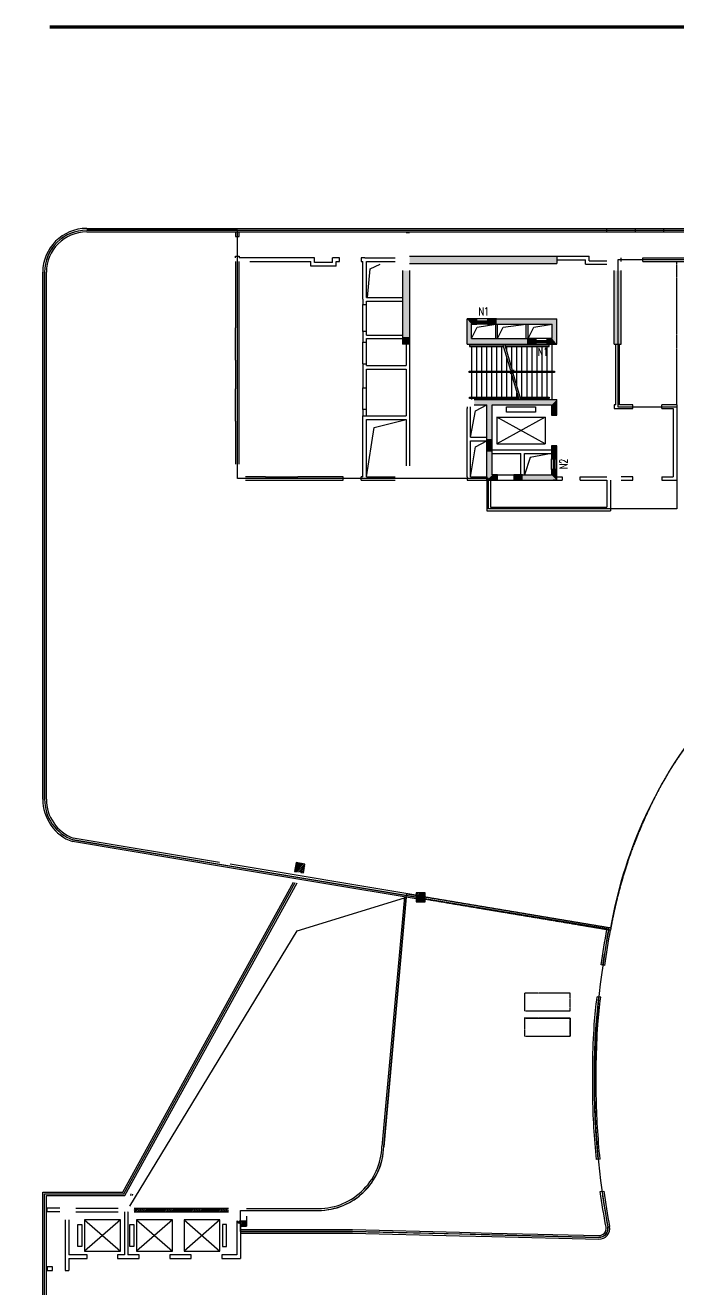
# Model space of a CAD drawing. Header units: inches. Extents: x 150046 to 186384, y -166880 to -113425.
# Drawn here: x 179818 to 180693, y -165131 to -163438 of the extents above; entities that cross this region are included whole.
import ezdxf

# ---------------------------------------------------------------- set-up
doc = ezdxf.new("R2010")
doc.units = ezdxf.units.IN
doc.header["$MEASUREMENT"] = 0
for name, pattern in [('30A、31A(L6PM)$0$DASH', [0.35, 0.25, -0.1]), ('DASH', [0.35, 0.25, -0.1]), ('DOTE', [2.42, 2, -0.2, 0.02, -0.2])]:
    doc.linetypes.add(name, pattern=pattern)
doc.layers.add('MOS-门窗编号', color=7, linetype='Continuous')
doc.styles.add('_TCH_WINDOW', font='SIMPLEX', dxfattribs={"height": 3.5, "bigfont": 'GBCBIG'})
pattern_1 = [(45, (165565.0035, -160456.3275), (-1.12854242, 1.12854242), [])]

# ---------------------------------------------------------------- blocks, each defined once
blk = doc.blocks.new('bztd')
at = {"color": 255}
for p, q in [((124718, 51879), (124718, 51939)), ((124718, 50429), (124718, 51799)), ((124973, 51879), (124973, 51939)), ((124998, 50429), (124998, 51799)), ((125023, 51879), (125023, 51939)), ((125278, 51879), (125278, 51939)), ((125278, 50429), (125278, 51799)), ((125558, 51879), (125558, 51939)), ((125558, 50429), (125558, 51799)), ((125813, 51879), (125813, 51939)), ((125838, 50429), (125838, 51799)), ((125863, 51879), (125863, 51939)), ((126118, 51879), (126118, 51939)), ((126118, 50429), (126118, 51799)), ((126373, 51939), (126373, 51879)), ((126398, 50429), (126398, 51799)), ((126423, 51939), (126423, 51879)), ((126887, 50455), (126458, 51939)), ((126990, 50457), (126562, 51939)), ((126678, 51879), (126678, 51939)), ((126678, 51537), (126678, 51799)), ((126958, 51879), (126958, 51939)), ((126958, 50569), (126958, 51799)), ((127213, 51939), (127213, 51879)), ((127238, 50429), (127238, 51799)), ((127263, 51939), (127263, 51879)), ((127518, 51879), (127518, 51939)), ((127518, 50429), (127518, 51799)), ((127798, 51879), (127798, 51939)), ((127798, 50429), (127798, 51799)), ((128053, 51939), (128053, 51879)), ((128078, 50429), (128078, 51799)), ((128103, 51939), (128103, 51879)), ((128358, 51879), (128358, 51939)), ((128358, 50429), (128358, 51799)), ((128638, 51879), (128638, 51939)), ((128638, 50429), (128638, 51799)), ((128893, 51939), (128893, 51879)), ((128918, 50429), (128918, 51799)), ((128943, 51939), (128943, 51879)), ((129198, 50429), (129198, 51939)), ((126678, 50429), (126678, 51177)), ((124718, 48979), (124718, 50349)), ((124998, 48979), (124998, 50349)), ((125278, 48979), (125278, 50349)), ((125558, 48979), (125558, 50349)), ((125838, 48979), (125838, 50349)), ((126118, 48979), (126118, 50349)), ((126398, 48979), (126398, 50349)), ((126678, 48979), (126678, 50349)), ((126856, 50300), (127073, 50458)), ((127035, 50303), (126856, 50300)), ((127073, 50458), (126887, 50455)), ((127354, 48839), (126931, 50301)), ((126958, 48979), (126958, 50208)), ((127458, 48839), (127035, 50303)), ((127238, 49600), (127238, 50349)), ((127518, 48979), (127518, 50349)), ((127798, 48979), (127798, 50349)), ((128078, 48979), (128078, 50349)), ((128358, 48979), (128358, 50349)), ((128638, 48979), (128638, 50349)), ((128918, 48979), (128918, 50349)), ((129198, 48839), (129198, 50349)), ((124598, 48979), (124598, 48899)), ((124718, 48839), (124718, 48899)), ((124973, 48839), (124973, 48899)), ((125023, 48839), (125023, 48899)), ((125278, 48839), (125278, 48899)), ((125558, 48839), (125558, 48899)), ((125813, 48839), (125813, 48899)), ((125863, 48839), (125863, 48899)), ((126118, 48839), (126118, 48899)), ((126398, 48839), (126398, 48899)), ((126653, 48839), (126653, 48899)), ((126703, 48839), (126703, 48899)), ((126958, 48839), (126958, 48899)), ((127213, 48899), (127213, 48839)), ((127238, 48979), (127238, 49240)), ((127263, 48899), (127263, 48839)), ((127518, 48839), (127518, 48899)), ((127798, 48839), (127798, 48899)), ((128053, 48899), (128053, 48839)), ((128103, 48899), (128103, 48839)), ((128358, 48839), (128358, 48899)), ((128638, 48839), (128638, 48899)), ((128893, 48899), (128893, 48839)), ((128943, 48899), (128943, 48839))]:
    blk.add_line(p, q, dxfattribs=at)
for points in [[(126469, 51879), (124598, 51879), (124598, 51799), (126493, 51799)], [(126597, 51799), (129038, 51799), (129038, 51879), (126574, 51879)], [(127342, 48899), (124598, 48899), (124598, 48979), (127319, 48979)], [(127423, 48979), (129038, 48979), (129038, 48899), (127446, 48899)]]:
    blk.add_lwpolyline(points, dxfattribs=at)
blk.add_lwpolyline([(124578, 50429), (129338, 50429), (129338, 50349), (124578, 50349)], close=True, dxfattribs=at)
blk = doc.blocks.new('$WINLIB2D$00000039')
at = {"color": 0}
for p, q in [((0.5, 0.5), (-0.5, 0.5)), ((-0.5, 0.17), (0.5, 0.17)), ((-0.45, -0.17), (-0.5, 0.08)), ((-0.38, -0.17), (-0.45, 0.17)), ((-0.32, -0.17), (-0.38, 0.17)), ((-0.25, -0.17), (-0.31, 0.17)), ((-0.18, -0.17), (-0.24, 0.17)), ((-0.11, -0.17), (-0.18, 0.17)), ((-0.04, -0.17), (-0.11, 0.17)), ((0.02, -0.17), (-0.04, 0.17)), ((0.09, -0.17), (0.03, 0.17)), ((0.16, -0.17), (0.1, 0.17)), ((0.23, -0.17), (0.16, 0.17)), ((0.3, -0.17), (0.23, 0.17)), ((0.36, -0.17), (0.3, 0.17)), ((0.43, -0.17), (0.37, 0.17)), ((0.5, -0.17), (0.44, 0.17)), ((-0.5, -0.17), (0.5, -0.17)), ((0.5, -0.5), (-0.5, -0.5))]:
    blk.add_line(p, q, dxfattribs=at)

msp = doc.modelspace()

# ---------------------------------------------------------------- hatches: boundary and pattern name
for points in [[(180332.6, -163756.9), (180332.6, -163766.5), (180323, -163766.5), (180323, -163804.9), (180332.6, -163804.9), (180332.6, -163756.9)], [(180332.6, -163747.3), (180332.6, -163756.9), (180332.6, -163756.9), (180529.4, -163756.9), (180529.4, -163747.3)], [(180615.8, -163766.5), (180606.2, -163766.5), (180606.2, -163864.9), (180615.8, -163864.9)], [(180332.6, -163804.9), (180323, -163804.9), (180323, -163855.3), (180332.6, -163855.3)], [(180409.4, -163864.9), (180415.4, -163857.7), (180415.4, -163838.5), (180409.4, -163831.3)], [(180415.4, -163838.5), (180422.6, -163838.5), (180422.6, -163831.3), (180409.4, -163831.3)], [(180449, -163831.3), (180437, -163831.3), (180437, -163838.5), (180449, -163838.5)], [(180449, -163831.3), (180449, -163838.5), (180489.8, -163838.5), (180489.8, -163831.3)], [(180489.8, -163831.3), (180489.8, -163838.5), (180523.4, -163838.5), (180529.4, -163831.3)], [(180523.4, -163857.7), (180529.4, -163864.9), (180529.4, -163831.3), (180523.4, -163838.5)], [(180332.6, -163855.3), (180323, -163855.3), (180323, -163864.9), (180332.6, -163864.9)], [(180415.4, -163857.7), (180409.4, -163864.9), (180449, -163864.9), (180449, -163857.7)], [(180449, -163857.7), (180449, -163864.9), (180489.8, -163864.9), (180489.8, -163857.7)], [(180489.8, -163864.9), (180501.8, -163864.9), (180501.8, -163857.7), (180489.8, -163857.7)], [(180523.4, -163857.7), (180516.2, -163857.7), (180516.2, -163864.9), (180529.4, -163864.9)], [(180419, -163939.3), (180419, -163946.5), (180435.8, -163946.5), (180439.8, -163944.1), (180440.6, -163939.3)], [(180435.8, -163992.1), (180443, -163992.1), (180443, -163946.5), (180439.8, -163944.1), (180435.8, -163946.5)], [(180439.8, -163944.1), (180443, -163946.5), (180522.2, -163946.5), (180529.4, -163939.3), (180440.6, -163939.3)], [(180522.2, -163946.5), (180522.2, -163960.3), (180529.4, -163960.3), (180529.4, -163939.3)], [(180435.8, -164008.9), (180443, -164008.9), (180443, -163992.1), (180435.8, -163992.1)], [(180435.8, -164047.3), (180443, -164040.1), (180443, -164008.9), (180435.8, -164008.9)], [(180529.4, -164008.9), (180529.4, -164001.1), (180522.2, -164001.1), (180522.2, -164008.9)], [(180522.2, -164008.9), (180522.2, -164018.5), (180529.4, -164018.5), (180529.4, -164008.9)], [(180435.8, -164047.3), (180450.2, -164047.3), (180450.2, -164040.1), (180443, -164040.1)], [(180483.8, -164040.1), (180471.8, -164040.1), (180471.8, -164047.3), (180483.8, -164047.3)], [(180483.8, -164040.1), (180483.8, -164047.3), (180529.4, -164047.3), (180522.2, -164040.1)], [(180529.4, -164047.3), (180529.4, -164032.9), (180522.2, -164032.9), (180522.2, -164040.1)]]:
    msp.add_hatch(color=256).paths.add_polyline_path(points)
h = msp.add_hatch()
h.set_pattern_fill('普通砖', color=256, scale=1.2, style=0)
h.set_pattern_definition([(45, (165663.2314, -160473.609), (-1.12854242, 1.12854242), [])])
h.paths.add_polyline_path([(180178.8, -164570.9), (180190.7, -164572.9), (180192.6, -164561), (180180.8, -164559)])
h = msp.add_hatch()
h.set_pattern_fill('普通砖', color=256, scale=1.2, style=0)
h.set_pattern_definition([(45, (165448.0167, -160437.3471), (-1.12854242, 1.12854242), [])])
h.paths.add_polyline_path([(180341.2, -164611.5), (180353.2, -164611.5), (180353.2, -164599.5), (180341.2, -164599.5)])
h = msp.add_hatch()
h.set_pattern_fill('普通砖', color=256, scale=1.2, style=0)
h.set_pattern_definition(pattern_1)
h.paths.add_polyline_path([(180090.2, -165026.5), (180090.2, -165021.7), (179964.2, -165021.7), (179964.2, -165026.5)])
h = msp.add_hatch()
h.set_pattern_fill('普通砖', color=256, scale=1.2, style=0)
h.set_pattern_definition(pattern_1)
h.paths.add_polyline_path([(180106.4, -165038.5), (180101.6, -165038.5), (180101.6, -165042.1), (180104.8, -165042.1)])
h = msp.add_hatch()
h.set_pattern_fill('普通砖', color=256, scale=1.2, style=0)
h.set_pattern_definition(pattern_1)
h.paths.add_polyline_path([(180104.8, -165042.1), (180106.4, -165045.7), (180114.2, -165045.7), (180114.2, -165038.5), (180106.4, -165038.5)])

# ---------------------------------------------------------------- linework, layer by layer
for p, q in [((179900.6, -163710.1), (181825.5, -163710.1)), ((179900.6, -163712.5), (181825.5, -163712.5)), ((179900.6, -163714.9), (181825.5, -163714.9)), ((180099.8, -163714.9), (180099.8, -163720.9)), ((180099.8, -163720.9), (180104.6, -163720.9)), ((180104.6, -163720.9), (180104.6, -163716.1)), ((180332.6, -163716.1), (180327.8, -163716.1)), ((180596.2, -163710.1), (180596.2, -163714.9)), ((180634.2, -163710.1), (180634.2, -163714.9)), ((180672.2, -163710.1), (180672.2, -163714.9)), ((180099.8, -163749.7), (180099.8, -163747.3)), ((180099.8, -163747.3), (180104.6, -163747.3)), ((180099.8, -163754.5), (180099.8, -163843.3)), ((180104.6, -163747.3), (180104.6, -163749.7)), ((180205.4, -163749.7), (180104.6, -163749.7)), ((180104.6, -163843.3), (180104.6, -163754.5)), ((180119, -163754.5), (180131, -163754.5)), ((180131, -163754.5, 64.8), (180183.8, -163754.5, 64.8)), ((180183.8, -163754.5), (180200.6, -163754.5)), ((180200.6, -163760.5), (180200.6, -163754.5)), ((180205.4, -163755.7), (180205.4, -163749.7)), ((180229.4, -163755.7), (180205.4, -163755.7)), ((180239, -163749.7), (180229.4, -163749.7)), ((180229.4, -163755.7), (180229.4, -163749.7)), ((180234.2, -163760.5), (180234.2, -163754.5)), ((180234.2, -163754.5), (180239, -163754.5)), ((180239, -163754.5), (180239, -163749.7)), ((180272.6, -163749.7), (180267.8, -163749.7)), ((180267.8, -163749.7), (180267.8, -163754.5)), ((180267.8, -163754.5), (180270.2, -163754.5)), ((180270.2, -163804.9), (180270.2, -163754.5)), ((180272.6, -163749.7), (180313.4, -163749.7)), ((180275, -163802.5), (180275, -163754.5)), ((180275, -163754.5), (180313.4, -163754.5)), ((180332.6, -163747.3), (180529.4, -163747.3)), ((180332.6, -163756.9), (180529.4, -163756.9)), ((180529.4, -163747.3), (180529.4, -163756.9)), ((180529.4, -163747.3), (180572.6, -163747.3)), ((180529.4, -163752.1), (180567.8, -163752.1)), ((180567.8, -163758.1), (180567.8, -163752.1)), ((180567.8, -163758.1), (180596.6, -163758.1)), ((180572.6, -163753.3), (180572.6, -163747.3)), ((180572.6, -163753.3), (180596.6, -163753.3)), ((180615.8, -163754.5), (180615.8, -163749.7)), ((180644.6, -163749.7), (180687.8, -163749.7)), ((180644.6, -163754.5), (180644.6, -163749.7)), ((180644.6, -163754.5), (180690.2, -163754.5)), ((180685.4, -163749.7), (180771.8, -163749.7)), ((180690.2, -163754.5), (180771.8, -163754.5)), ((179841.8, -164474.3), (179841.8, -163768.9)), ((179844.2, -164474.3), (179844.2, -163768.9)), ((179846.6, -164474.3), (179846.6, -163768.9)), ((180234.2, -163760.5), (180200.6, -163760.5)), ((180323, -163766.5), (180323, -163804.9)), ((180332.6, -163766.5), (180332.6, -163804.9)), ((180606.2, -163864.9), (180606.2, -163766.5)), ((180615.8, -163864.9), (180615.8, -163766.5)), ((180270.2, -163804.9), (180270.2, -163812.1)), ((180275, -163802.5), (180323, -163802.5)), ((180275, -163807.3), (180323, -163807.3)), ((180275, -163812.1), (180275, -163807.3)), ((180323, -163804.9), (180323, -163855.3)), ((180332.6, -163804.9), (180332.6, -163855.3)), ((180270.2, -163812.1), (180275, -163812.1)), ((180409.4, -163864.9), (180409.4, -163831.3)), ((180422.6, -163831.3), (180409.4, -163831.3)), ((180415.4, -163857.7), (180415.4, -163838.5)), ((180415.4, -163838.5), (180422.6, -163838.5)), ((180422.6, -163838.5), (180422.6, -163831.3)), ((180449, -163831.3), (180437, -163831.3)), ((180437, -163831.3), (180437, -163838.5)), ((180437, -163838.5), (180449, -163838.5)), ((180447.8, -163857.7), (180447.8, -163838.5)), ((180449, -163831.3), (180489.8, -163831.3)), ((180449, -163838.5), (180489.8, -163838.5)), ((180450.2, -163857.7), (180450.2, -163838.5)), ((180488.6, -163857.7), (180488.6, -163838.5)), ((180489.8, -163831.3), (180529.4, -163831.3)), ((180489.8, -163838.5), (180523.4, -163838.5)), ((180491, -163857.7), (180491, -163838.5)), ((180523.4, -163857.7), (180523.4, -163838.5)), ((180529.4, -163864.9), (180529.4, -163831.3)), ((180099.8, -163886.5, 84), (180099.8, -163843.3, 84)), ((180104.6, -163886.5, 84), (180104.6, -163843.3, 84)), ((180275, -163848.1), (180270.2, -163848.1)), ((180270.2, -163848.1), (180270.2, -163857.7)), ((180270.2, -163857.7), (180270.2, -163862.5)), ((180275, -163852.9), (180275, -163848.1)), ((180275, -163852.9), (180323, -163852.9)), ((180275, -163862.5), (180275, -163857.7)), ((180275, -163857.7), (180323, -163857.7)), ((180323, -163855.3), (180323, -163864.9)), ((180332.6, -163855.3), (180332.6, -163864.9)), ((180415.4, -163857.7), (180449, -163857.7)), ((180449, -163857.7), (180489.8, -163857.7)), ((180501.8, -163857.7), (180489.8, -163857.7)), ((180501.8, -163864.9), (180501.8, -163857.7)), ((180523.4, -163857.7), (180516.2, -163857.7)), ((180516.2, -163857.7), (180516.2, -163864.9)), ((180270.2, -163862.5), (180275, -163862.5)), ((180270.2, -163891.3), (180270.2, -163862.5)), ((180270.2, -163862.5), (180275, -163862.5)), ((180275, -163891.3), (180275, -163862.5)), ((180332.6, -163864.9), (180323, -163864.9)), ((180327.8, -163864.9), (180327.8, -163893.7)), ((180332.6, -163864.9), (180332.6, -164028.1)), ((180409.4, -163864.9), (180449, -163864.9)), ((180449, -163864.9), (180489.8, -163864.9)), ((180489.8, -163864.9), (180501.8, -163864.9)), ((180516.2, -163864.9), (180529.4, -163864.9)), ((180606.2, -163864.9), (180615.8, -163864.9)), ((180608.6, -163946.5), (180608.6, -163864.9)), ((180613.4, -163946.5), (180613.4, -163864.9)), ((180099.8, -163886.5), (180099.8, -163924.9)), ((180104.6, -163924.9), (180104.6, -163886.5)), ((180270.2, -163891.3), (180270.2, -163923.7)), ((180270.2, -163891.3), (180275, -163891.3)), ((180275, -163893.7), (180275, -163891.3)), ((180275, -163893.7), (180327.8, -163893.7)), ((180275, -163923.7), (180275, -163898.5)), ((180275, -163898.5), (180327.8, -163898.5)), ((180327.8, -163898.5), (180327.8, -163948.9)), ((180099.8, -163968.1, 84), (180099.8, -163924.9, 84)), ((180104.6, -163968.1, 84), (180104.6, -163924.9, 84)), ((180270.2, -163952.5), (180270.2, -163923.7)), ((180270.2, -163923.7), (180275, -163923.7)), ((180275, -163952.5), (180275, -163923.7)), ((180419, -163939.3), (180440.6, -163939.3)), ((180440.6, -163939.3), (180529.4, -163939.3)), ((180529.4, -163960.3), (180529.4, -163939.3)), ((180275, -163952.5), (180270.2, -163952.5)), ((180270.2, -163952.5), (180270.2, -163960.9)), ((180275, -163952.5), (180270.2, -163952.5)), ((180270.2, -163960.9), (180327.8, -163960.9)), ((180270.2, -164042.5), (180270.2, -163960.9)), ((180275, -163960.9), (180275, -163952.5)), ((180327.8, -163948.9), (180327.8, -163960.9)), ((180409.4, -163948.9), (180409.4, -163951.3)), ((180409.4, -163992.1), (180409.4, -163951.3)), ((180414.2, -163989.7), (180414.2, -163948.9)), ((180419, -163946.5), (180435.8, -163946.5)), ((180435.8, -163992.1), (180435.8, -163946.5)), ((180443, -163946.5), (180522.2, -163946.5)), ((180443, -163992.1), (180443, -163946.5)), ((180462.3, -163956), (180462.3, -163949.1)), ((180462.3, -163949.1), (180501.1, -163949.1)), ((180501.1, -163956), (180462.3, -163956)), ((180501.1, -163949.1), (180501.1, -163956)), ((180522.2, -163946.5), (180522.2, -163960.3)), ((180522.2, -163960.3), (180529.4, -163960.3)), ((180529.4, -163951.3), (180529.4, -163946.5)), ((180606.2, -163946.5), (180606.2, -163951.3)), ((180608.6, -163946.5), (180606.2, -163946.5)), ((180606.2, -163951.3), (180631.4, -163951.3)), ((180631.4, -163946.5), (180613.4, -163946.5)), ((180631.4, -163951.3), (180631.4, -163946.5)), ((180690.2, -163946.5), (180669.8, -163946.5)), ((180669.8, -163951.3), (180669.8, -163946.5)), ((180669.8, -163951.3), (180685.4, -163951.3)), ((180685.4, -163951.3), (180685.4, -164042.5)), ((180690.2, -163946.5), (180690.2, -164047.3)), ((180099.8, -163968.1), (180099.8, -164025.7)), ((180104.6, -164025.7), (180104.6, -163968.1)), ((180275, -163965.7), (180327.8, -163965.7)), ((180275, -164042.5), (180275, -163965.7)), ((180327.8, -163965.7), (180327.8, -164028.1)), ((180449.3, -163962.7), (180449.3, -163998.7)), ((180449.3, -163962.7), (180514.1, -163962.7)), ((180514.1, -163962.7), (180449.3, -163998.7)), ((180514.1, -163998.7), (180449.3, -163962.7)), ((180514.1, -163962.7), (180514.1, -163998.7)), ((180409.4, -164042.5), (180409.4, -163992.1)), ((180414.2, -163989.7), (180435.8, -163989.7)), ((180414.2, -163994.5), (180435.8, -163994.5)), ((180414.2, -164042.5), (180414.2, -163994.5)), ((180435.8, -164008.9), (180435.8, -163992.1)), ((180443, -164008.9), (180443, -163992.1)), ((180435.8, -164047.3), (180435.8, -164008.9)), ((180443, -164006.5), (180483.8, -164006.5)), ((180443, -164040.1), (180443, -164008.9)), ((180443, -164011.3), (180481.4, -164011.3)), ((180449.3, -163998.7), (180514.1, -163998.7)), ((180481.4, -164040.1), (180481.4, -164011.3)), ((180483.8, -164006.5), (180522.2, -164006.5)), ((180486.2, -164040.1), (180486.2, -164011.3)), ((180486.2, -164011.3), (180522.2, -164011.3)), ((180529.4, -164001.1), (180522.2, -164001.1)), ((180522.2, -164001.1), (180522.2, -164008.9)), ((180522.2, -164008.9), (180522.2, -164018.5)), ((180529.4, -164008.9), (180529.4, -164001.1)), ((180529.4, -164018.5), (180529.4, -164008.9)), ((180522.2, -164018.5), (180529.4, -164018.5)), ((180139.7, -164042.5), (180113, -164042.5)), ((180139.7, -164042.5, 84), (180182.9, -164042.5, 84)), ((180243.8, -164042.5), (180182.9, -164042.5)), ((180243.8, -164047.3), (180243.8, -164042.5)), ((180270.2, -164042.5), (180267.8, -164042.5)), ((180267.8, -164047.3), (180267.8, -164042.5)), ((180275, -164042.5), (180313.4, -164042.5)), ((180409.4, -164042.5), (180409.4, -164047.3)), ((180414.2, -164042.5), (180435.8, -164042.5)), ((180435.8, -164042.5), (180435.8, -164047.3)), ((180450.2, -164040.1), (180443, -164040.1)), ((180450.2, -164047.3), (180450.2, -164040.1)), ((180483.8, -164040.1), (180471.8, -164040.1)), ((180471.8, -164040.1), (180471.8, -164047.3)), ((180483.8, -164040.1), (180522.2, -164040.1)), ((180529.4, -164032.9), (180522.2, -164032.9)), ((180522.2, -164032.9), (180522.2, -164040.1)), ((180529.4, -164047.3), (180529.4, -164032.9)), ((180529.4, -164042.5), (180536.6, -164042.5)), ((180536.6, -164042.5), (180536.6, -164047.3)), ((180560.6, -164047.3), (180560.6, -164042.5)), ((180560.6, -164042.5), (180596.6, -164042.5)), ((180631.4, -164042.5), (180615.8, -164042.5)), ((180631.4, -164047.3), (180631.4, -164042.5)), ((180669.8, -164042.5), (180669.8, -164047.3)), ((180669.8, -164042.5), (180685.4, -164042.5)), ((180113, -164047.3), (180139.7, -164047.3)), ((180139.7, -164047.3, 84), (180182.9, -164047.3, 84)), ((180182.9, -164047.3), (180243.8, -164047.3)), ((180267.8, -164047.3), (180313.4, -164047.3)), ((180409.4, -164047.3), (180411.8, -164047.3)), ((180411.8, -164047.3), (180435.8, -164047.3)), ((180435.8, -164047.3), (180450.2, -164047.3)), ((180435.8, -164047.3), (180435.8, -164088.1)), ((180440.6, -164047.3), (180440.6, -164083.3)), ((180471.8, -164047.3), (180483.8, -164047.3)), ((180483.8, -164047.3), (180529.4, -164047.3)), ((180529.4, -164047.3), (180524.6, -164047.3)), ((180529.4, -164047.3), (180536.6, -164047.3)), ((180560.6, -164047.3), (180596.6, -164047.3)), ((180596.6, -164047.3), (180596.6, -164083.3)), ((180601.4, -164047.3), (180601.4, -164088.1)), ((180615.8, -164047.3), (180631.4, -164047.3)), ((180669.8, -164047.3), (180690.2, -164047.3)), ((180435.8, -164088.1), (180601.4, -164088.1)), ((180440.6, -164083.3), (180596.6, -164083.3)), ((180091.7, -164566.1), (179881.4, -164530.9)), ((180092.1, -164563.7), (179882, -164528.6)), ((180078.2, -164558.9), (179882.7, -164526.3)), ((180341.2, -164607.7), (180091.7, -164566.1)), ((180341.2, -164605.3), (180092.1, -164563.7)), ((180340.7, -164602.8), (180092.5, -164561.3)), ((180180.8, -164559), (180178.8, -164570.9)), ((180192.6, -164561), (180180.8, -164559)), ((180190.7, -164572.9), (180192.6, -164561)), ((179948.8, -165000.1), (180177.1, -164585.2)), ((179950.2, -165002.5), (180179.6, -164585.6)), ((179951.7, -165004.9), (180182.2, -164586)), ((180178.8, -164570.9), (180182.3, -164571.5)), ((180187, -164572.3), (180190.7, -164572.9)), ((180353.2, -164599.5), (180341.2, -164599.5)), ((180341.2, -164599.5), (180341.2, -164611.5)), ((180353.2, -164611.5), (180353.2, -164599.5)), ((180325.6, -164605.1), (180295.6, -164939.2)), ((180328, -164605.5), (180298, -164939.4)), ((180341.2, -164611.5), (180353.2, -164611.5)), ((180593.7, -164696.6), (180588.9, -164696)), ((180588.2, -164739.4), (180583.4, -164738.8)), ((180587.4, -164955.9), (180582.6, -164956.5)), ((179841.8, -165000.1), (179948.8, -165000.1)), ((179841.8, -165026.5), (179841.8, -165000.1)), ((179844.2, -165002.5), (179950.2, -165002.5)), ((179844.2, -165026.5), (179844.2, -165002.5)), ((179846.6, -165004.9), (179951.7, -165004.9)), ((179846.6, -165026.5), (179846.6, -165004.9)), ((179959.5, -165004.9), (179960.2, -165002.5)), ((179962, -165004.9), (179962.5, -165003.1)), ((180587.7, -164999.4), (180592.4, -164998.8)), ((179841.8, -165744.1), (179841.8, -165026.5)), ((179844.2, -165744.1), (179844.2, -165026.5)), ((179846.6, -165744.1), (179846.6, -165026.5)), ((179864.6, -165021.7), (179847.8, -165021.7)), ((179847.8, -165026.5), (179847.8, -165021.7)), ((179864.6, -165026.5), (179847.8, -165026.5)), ((179886.2, -165021.7), (179942.6, -165021.7)), ((179886.2, -165026.5), (179942.6, -165026.5)), ((179951, -165026.5), (179951, -165084.1)), ((179955.8, -165026.5), (179955.8, -165084.1)), ((179955.8, -165027.1), (179955.9, -165026.5)), ((179964.2, -165021.7), (180090.2, -165021.7)), ((179964.2, -165026.5), (180090.2, -165026.5)), ((180114.2, -165022.3), (180206.3, -165022.3)), ((180114.2, -165024.7), (180206.3, -165024.7)), ((179871.8, -165037.3), (179871.8, -165086.5)), ((179876.6, -165037.3), (179876.6, -165084.1)), ((179888.7, -165043.3), (179894.1, -165043.3)), ((179888.7, -165073), (179888.7, -165043.3)), ((179894.1, -165043.3), (179894.1, -165073)), ((179945.6, -165037.4), (179897.6, -165079.4)), ((179897.6, -165037.4), (179945.6, -165079.4)), ((179958.3, -165043.3), (179963.7, -165043.3)), ((179958.3, -165073), (179958.3, -165043.3)), ((179963.7, -165043.3), (179963.7, -165073)), ((179967.2, -165037.4), (180015.2, -165079.4)), ((180015.2, -165037.4), (179967.2, -165079.4)), ((180030.8, -165037.4), (180078.8, -165079.4)), ((180078.8, -165037.4), (180030.8, -165079.4)), ((180087.8, -165043.3), (180082.4, -165043.3)), ((180082.4, -165043.3), (180082.4, -165073)), ((180087.8, -165073), (180087.8, -165043.3)), ((180101.6, -165038.5), (180101.6, -165042.1)), ((180101.6, -165042.1), (180101.6, -165084.1)), ((180106.4, -165038.5), (180114.2, -165038.5)), ((180114.2, -165038.5), (180114.2, -165045.7)), ((180106.4, -165045.7), (180106.4, -165088.9)), ((180106.4, -165045.7), (180114.2, -165045.7)), ((180106.4, -165052.8), (180256.4, -165052.8)), ((180106.4, -165055.2), (180256.4, -165055.2)), ((180256.4, -165052.8), (180399.4, -165056.2)), ((180256.4, -165055.2), (180399.3, -165058.6)), ((180399.3, -165058.6), (180442.5, -165059.7)), ((180399.4, -165056.2), (180442.6, -165057.3)), ((180442.5, -165059.7), (180585.6, -165063.2)), ((180442.6, -165057.3), (180585.6, -165060.8)), ((179894.1, -165073), (179888.7, -165073)), ((179963.7, -165073), (179958.3, -165073)), ((180082.4, -165073), (180087.8, -165073)), ((179871.8, -165086.5), (179871.8, -165100.1)), ((179901.2, -165084.1), (179876.6, -165084.1)), ((179876.6, -165088.9), (179901.2, -165088.9)), ((179876.6, -165088.9), (179876.6, -165104.9)), ((179901.2, -165088.9), (179901.2, -165084.1)), ((179951, -165084.1), (179942, -165084.1)), ((179942, -165084.1), (179942, -165088.9)), ((179942, -165088.9), (179953.4, -165088.9)), ((179953.4, -165088.9), (179970.8, -165088.9)), ((179970.8, -165084.1), (179955.8, -165084.1)), ((179970.8, -165088.9), (179970.8, -165084.1)), ((180040.4, -165084.1), (180011.6, -165084.1)), ((180011.6, -165084.1), (180011.6, -165088.9)), ((180011.6, -165088.9), (180040.4, -165088.9)), ((180040.4, -165088.9), (180040.4, -165084.1)), ((180101.6, -165084.1), (180081.2, -165084.1)), ((180081.2, -165084.1), (180081.2, -165088.9)), ((180081.2, -165088.9), (180106.4, -165088.9)), ((179855, -165100.1), (179847.8, -165100.1)), ((179847.8, -165100.1), (179847.8, -165104.9)), ((179847.8, -165104.9), (179855, -165104.9)), ((179855, -165104.9), (179855, -165100.1)), ((179871.8, -165100.1), (179871.8, -165104.9)), ((179871.8, -165104.9), (179876.6, -165104.9))]:
    msp.add_line(p, q)
at = {"linetype": 'DOTE'}
for p, q in [((180270.2, -163848.1), (180270.2, -163812.1)), ((180275, -163848.1), (180275, -163812.1)), ((180450.2, -164040.1), (180471.8, -164040.1)), ((180450.2, -164047.3), (180471.8, -164047.3))]:
    msp.add_line(p, q, dxfattribs=at)
at = {"linetype": 'DASH'}
msp.add_line((180114.2, -165032.5), (180114.2, -165043.3), dxfattribs=at)
at = {"const_width": 4.32}
msp.add_lwpolyline([(179851, -163440.4), (185665.1, -163440.4), (185665.1, -166031.8), (178312, -166031.8), (178312, -163440.4), (178545.1, -163440.4)], dxfattribs=at)
at = {"lineweight": -3}
for points in [[(180690.2, -164085.7), (180601.4, -164085.7), (180440.6, -164085.7), (180438.2, -164085.7), (180438.2, -164047.3), (180438.2, -164044.9), (180102.2, -164044.9), (180102.2, -163712.5), (179900.6, -163712.5, 0.414584), (179844.2, -163768.9), (179844.2, -164474.3, 0.316135), (179882, -164528.6), (180328.4, -164603.2), (180328.8, -164600.8), (180601.8, -164646.4), (180601.8, -164646.4, -0.125472), (180721.5, -164377.7)], [(180256.4, -165052.8), (180106.4, -165052.8), (180106.4, -165026.5), (180106.4, -165024.7), (180209.8, -165024.8, 0.405675), (180298, -164939.2), (180328, -164605.5), (180328.4, -164603.2), (180599.3, -164647.5, 0.093221), (180597.7, -165046.6, -0.484588), (180585.6, -165060.8), (180256.4, -165052.8)]]:
    msp.add_lwpolyline(points, format="xyb", dxfattribs=at)
for points in [[(180276.2, -163802.5), (180280, -163764.3), (180293, -163758.1)], [(180415.4, -163857.7), (180423.1, -163842.4), (180447.8, -163838.5)], [(180450.2, -163857.7), (180457.9, -163842.4), (180488.6, -163838.5)], [(180491, -163857.7), (180498.7, -163842.4), (180523.4, -163838.5)], [(180414.2, -163989.7), (180420.7, -163954.3), (180435.8, -163946.5)], [(180275, -164042.5), (180285.3, -163976.6), (180327.8, -163965.7)], [(180414.2, -164042.5), (180420.7, -164002.3), (180435.8, -163994.5)], [(180522.2, -164011.3), (180493.7, -164016.7), (180486.2, -164040.1)], [(179958.2, -165019.1), (180182.3, -164650.2), (180325.6, -164606.1)]]:
    msp.add_lwpolyline(points)
msp.add_lwpolyline([(180909.8, -163752.1), (180690.2, -163752.1), (180615.8, -163752.1), (180613.4, -163752.1), (180611, -163752.1), (180611, -163946.5), (180611, -163948.9), (180690.2, -163948.9), (180690.2, -164085.7)], dxfattribs=at)
at = {"linetype": 'DASH'}
for points in [[(180690.2, -163946.5), (180690.2, -163754.5)], [(180353.2, -164604.9), (180601.8, -164646.4)], [(180353.2, -164607.8), (180601.4, -164649.3)], [(180601.8, -164646.4), (180601.4, -164649.3)]]:
    msp.add_lwpolyline(points, dxfattribs=at)
for points, format in [([(180413.2, -163776.4, 0, 0, 0), (180445.2, -163776.4, 2.88, 0, 0), (180456, -163776.4, 0, 0, 0)], "xyseb"), ([(180525.6, -163776.4, 0, 0, 0), (180493.7, -163776.4, 2.88, 0, 0), (180482.9, -163776.4, 0, 0, 0)], "xyseb"), ([(180413.2, -163811.7, 0, 0, 0), (180445.2, -163811.7, 2.88, 0, 0), (180456, -163811.7, 0, 0, 0)], "xyseb"), ([(180525.6, -163811.7, 0, 0, 0), (180493.7, -163811.7, 2.88, 0, 0), (180482.9, -163811.7, 0, 0, 0)], "xyseb"), ([(180413.2, -163885.9, 0, 0, 0), (180445.2, -163885.9, 2.88, 0, 0), (180456, -163885.9, 0, 0, 0)], "xyseb"), ([(180525.6, -163885.9, 0, 0, 0), (180493.7, -163885.9, 2.88, 0, 0), (180482.9, -163885.9, 0, 0, 0)], "xyseb"), ([(180413.2, -163920, 0, 0, 0), (180445.2, -163920, 2.88, 0, 0), (180456, -163920, 0, 0, 0)], "xyseb"), ([(180525.6, -163920, 0, 0, 0), (180493.7, -163920, 2.88, 0, 0), (180482.9, -163920, 0, 0, 0)], "xyseb"), ([(180588.9, -164696, -0.008386), (180596.6, -164648.5, -0.008386)], "xyb"), ([(180591.3, -164696.3, -0.008385), (180599, -164648.9, -0.008385)], "xyb"), ([(180593.7, -164696.6, -0.008383), (180601.4, -164649.3)], "xyb"), ([(180582.6, -164956.5, -0.019692), (180577.5, -164870.3), (180577.5, -164827, -0.011718), (180579.7, -164775.6, -0.006456), (180583.4, -164738.8)], "xyb"), ([(180585, -164956.2, -0.01967), (180579.9, -164870.3), (180579.9, -164827, -0.011706), (180582.1, -164775.8, -0.006445), (180585.8, -164739.1)], "xyb"), ([(180587.4, -164955.9, -0.019649), (180582.3, -164870.2), (180582.3, -164827, -0.011695), (180584.5, -164776, -0.006434), (180588.2, -164739.4)], "xyb"), ([(180106.4, -165050.4), (180256.4, -165050.4), (180399.5, -165053.8), (180442.6, -165054.9), (180585.7, -165058.4, 0.475986), (180595.4, -165047, -0.011005), (180587.7, -164999.4, -0.010536)], "xyb")]:
    msp.add_lwpolyline(points, format=format)
msp.add_lwpolyline([(180721.4, -164377.7, 0.019512), (180679.2, -164437.7, 0.087851), (180601.8, -164646.4)], format="xyb", dxfattribs=at)
at = {"linetype": '30A、31A(L6PM)$0$DASH'}
msp.add_lwpolyline([(180486.2, -164733.7), (180486.2, -164757.7), (180547.4, -164757.7), (180547.4, -164751.7), (180547.4, -164751.7), (180547.4, -164733.7), (180486.2, -164733.7)], dxfattribs=at)
msp.add_lwpolyline([(180485.9, -164767.3, -0.007904), (180486.2, -164767.3), (180547.4, -164767.3), (180547.4, -164773.3), (180547.4, -164773.3), (180547.4, -164791.3)], format="xyb", dxfattribs=at)
msp.add_lwpolyline([(180547.4, -164767.3), (180486.2, -164767.3), (180486.2, -164791.3), (180547.4, -164791.3)], close=True, dxfattribs=at)
for points in [[(179897.6, -165079.4), (179945.6, -165079.4), (179945.6, -165037.4), (179897.6, -165037.4)], [(179967.2, -165079.4), (180015.2, -165079.4), (180015.2, -165037.4), (179967.2, -165037.4)], [(180078.8, -165037.4), (180030.8, -165037.4), (180030.8, -165079.4), (180078.8, -165079.4)]]:
    msp.add_lwpolyline(points, close=True)
msp.add_circle((180351.8, -164044.9), 0.0072)
for centre, radius, start, end in [((179900.6, -163768.9), 58.8, 90, 180), ((179900.6, -163768.9), 56.4, 90, 180), ((179900.6, -163768.9), 54, 90, 180), ((179901.8, -164474.5), 60, 179.792, 250.0976), ((179901.8, -164474.5), 57.6, 179.7877, 249.8822), ((179901.8, -164474.5), 55.2, 179.7831, 249.6529), ((180209.8, -164936.5), 88.2, 267.6076, 358.2417), ((180209.8, -164936.5), 85.8, 267.6076, 358.2417), ((181673.9, -164848.6), 1094.3, 187.901, 190.4219), ((181673.9, -164848.6), 1091.9, 187.9022, 190.4219), ((180585.9, -165048.8), 14.4, 268.6067, 10.4219), ((180585.9, -165048.8), 12, 268.6067, 10.4219)]:
    msp.add_arc(centre, radius, start, end)

# ---------------------------------------------------------------- block references
at = {"linetype": 'ByBlock'}
ref = msp.add_blockref('$WINLIB2D$00000039', (180429.8, -163834.9), dxfattribs=dict(at, xscale=14.4, yscale=7.2, zscale=7.2))
ref.add_attrib('A', 'N1', (180425, -163826.6), dxfattribs={"layer": 'MOS-门窗编号', "color": 0, "linetype": 'ByBlock', "height": 10.71, "style": '_TCH_WINDOW', "width": 0.705882})
ref = msp.add_blockref('$WINLIB2D$00000039', (180509, -163861.3), dxfattribs=dict(at, xscale=14.4, yscale=7.2, zscale=7.2))
ref.add_attrib('A', 'N1', (180504.2, -163880.7), dxfattribs={"layer": 'MOS-门窗编号', "color": 0, "linetype": 'ByBlock', "height": 10.71, "style": '_TCH_WINDOW', "width": 0.705882})
at = {"xscale": 0.024, "yscale": 0.024, "zscale": 0.024}
msp.add_blockref('bztd', (177422.5, -165111.4), dxfattribs=at)
at = {"linetype": 'ByBlock'}
ref = msp.add_blockref('$WINLIB2D$00000039', (180525.8, -164025.7), dxfattribs=dict(at, xscale=-14.4, yscale=-7.2, zscale=7.2, rotation=90))
ref.add_attrib('A', 'N2', (180543.8, -164032.2), dxfattribs={"layer": 'MOS-门窗编号', "color": 0, "linetype": 'ByBlock', "height": 10.71, "rotation": 90, "style": '_TCH_WINDOW', "width": 0.705882})

doc.saveas('drawing.dxf')
